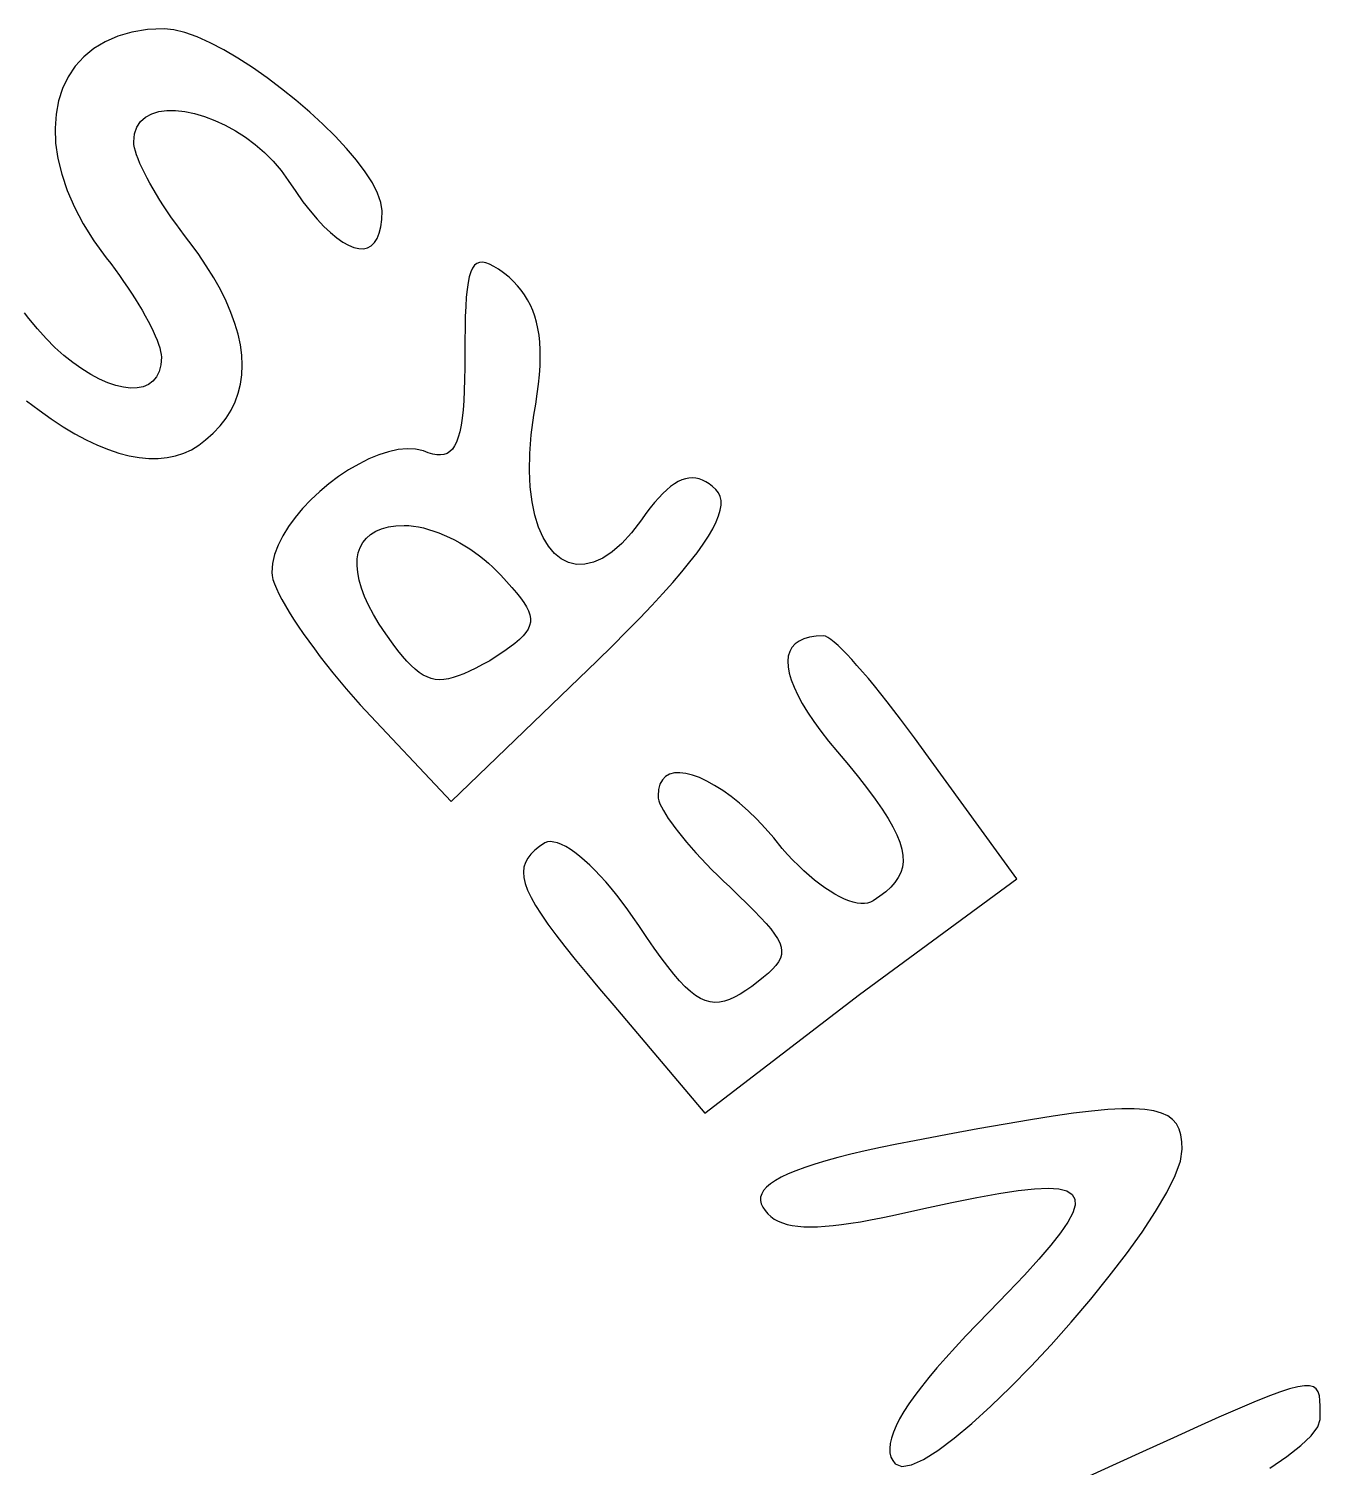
# Model space of a CAD drawing. Header units: metres. Extents: x -108.8 to -17.6, y -35.7 to 35.8.
# Drawn here: x -79.56 to -72.95, y 8.77 to 16.12 of the extents above; entities that cross this region are included whole.
import ezdxf

# ---------------------------------------------------------------- set-up
doc = ezdxf.new("R2010")
doc.units = ezdxf.units.M

msp = doc.modelspace()

# ---------------------------------------------------------------- linework, layer by layer
for p, q in [((-78.9492, 16.1201), (-79.0282, 16.1073)), ((-78.8637, 16.1244), (-78.9492, 16.1201)), ((-78.8136, 16.1196), (-78.8637, 16.1244)), ((-78.757, 16.1056), (-78.8136, 16.1196)), ((-79.1654, 16.0582), (-79.2235, 16.0228)), ((-79.1003, 16.0865), (-79.1654, 16.0582)), ((-79.0282, 16.1073), (-79.1003, 16.0865)), ((-78.695, 16.0832), (-78.757, 16.1056)), ((-78.6285, 16.0533), (-78.695, 16.0832)), ((-78.5585, 16.0166), (-78.6285, 16.0533)), ((-79.2744, 15.9808), (-79.3179, 15.9326)), ((-79.2235, 16.0228), (-79.2744, 15.9808)), ((-78.486, 15.9739), (-78.5585, 16.0166)), ((-78.4118, 15.9261), (-78.486, 15.9739)), ((-79.3179, 15.9326), (-79.354, 15.8788)), ((-78.3371, 15.8738), (-78.4118, 15.9261)), ((-79.3826, 15.8197), (-79.4034, 15.7558)), ((-79.354, 15.8788), (-79.3826, 15.8197)), ((-78.2628, 15.818), (-78.3371, 15.8738)), ((-78.1898, 15.7593), (-78.2628, 15.818)), ((-79.4034, 15.7558), (-79.4164, 15.6875)), ((-78.1192, 15.6986), (-78.1898, 15.7593)), ((-79.4164, 15.6875), (-79.4214, 15.6154)), ((-78.9838, 15.6505), (-78.9584, 15.673)), ((-78.9584, 15.673), (-78.9272, 15.6896)), ((-78.9272, 15.6896), (-78.8909, 15.7006)), ((-78.8909, 15.7006), (-78.8502, 15.7059)), ((-78.8502, 15.7059), (-78.8057, 15.706)), ((-78.8057, 15.706), (-78.7583, 15.7008)), ((-78.7583, 15.7008), (-78.7084, 15.6905)), ((-78.7084, 15.6905), (-78.6569, 15.6754)), ((-78.6569, 15.6754), (-78.6044, 15.6556)), ((-78.0519, 15.6367), (-78.1192, 15.6986)), ((-79.4214, 15.6154), (-79.4184, 15.5399)), ((-79.0148, 15.5871), (-79.0029, 15.6219)), ((-79.0029, 15.6219), (-78.9838, 15.6505)), ((-78.6044, 15.6556), (-78.5515, 15.6313)), ((-78.5515, 15.6313), (-78.4989, 15.6026)), ((-78.4989, 15.6026), (-78.4474, 15.5697)), ((-77.9888, 15.5744), (-78.0519, 15.6367)), ((-79.4184, 15.5399), (-79.4071, 15.4613)), ((-79.0189, 15.5459), (-79.0148, 15.5871)), ((-79.0179, 15.5321), (-79.0189, 15.5459)), ((-79.0152, 15.5164), (-79.0179, 15.5321)), ((-78.4474, 15.5697), (-78.3975, 15.5328)), ((-78.3975, 15.5328), (-78.3501, 15.492)), ((-77.931, 15.5125), (-77.9888, 15.5744)), ((-79.4071, 15.4613), (-79.3875, 15.3803)), ((-79.0106, 15.4988), (-79.0152, 15.5164)), ((-79.0044, 15.4795), (-79.0106, 15.4988)), ((-78.9966, 15.4586), (-79.0044, 15.4795)), ((-78.9873, 15.4362), (-78.9966, 15.4586)), ((-78.3501, 15.492), (-78.3056, 15.4476)), ((-78.3056, 15.4476), (-78.265, 15.3996)), ((-77.8794, 15.4517), (-77.931, 15.5125)), ((-77.835, 15.3929), (-77.8794, 15.4517)), ((-79.3875, 15.3803), (-79.3595, 15.2972)), ((-78.9764, 15.4124), (-78.9873, 15.4362)), ((-78.9642, 15.3874), (-78.9764, 15.4124)), ((-78.9507, 15.3613), (-78.9642, 15.3874)), ((-78.265, 15.3996), (-78.2287, 15.3483)), ((-77.7988, 15.3369), (-77.835, 15.3929)), ((-78.936, 15.3342), (-78.9507, 15.3613)), ((-78.9201, 15.3063), (-78.936, 15.3342)), ((-78.9031, 15.2776), (-78.9201, 15.3063)), ((-78.2287, 15.3483), (-78.1908, 15.2915)), ((-77.7717, 15.2843), (-77.7988, 15.3369)), ((-79.3595, 15.2972), (-79.3228, 15.2125)), ((-78.885, 15.2484), (-78.9031, 15.2776)), ((-78.8661, 15.2187), (-78.885, 15.2484)), ((-78.1908, 15.2915), (-78.1535, 15.2396)), ((-78.1535, 15.2396), (-78.1169, 15.1926)), ((-77.7547, 15.2361), (-77.7717, 15.2843)), ((-77.7489, 15.1931), (-77.7547, 15.2361)), ((-79.3228, 15.2125), (-79.2774, 15.1266)), ((-78.8462, 15.1887), (-78.8661, 15.2187)), ((-78.8256, 15.1584), (-78.8462, 15.1887)), ((-78.8043, 15.1281), (-78.8256, 15.1584)), ((-78.1169, 15.1926), (-78.0812, 15.1507)), ((-77.7505, 15.1494), (-77.7489, 15.1931)), ((-79.2774, 15.1266), (-79.2232, 15.04)), ((-78.7823, 15.0978), (-78.8043, 15.1281)), ((-78.7597, 15.0677), (-78.7823, 15.0978)), ((-78.0812, 15.1507), (-78.0465, 15.1137)), ((-78.0465, 15.1137), (-78.013, 15.0819)), ((-78.013, 15.0819), (-77.9808, 15.0551)), ((-77.7744, 15.0521), (-77.7635, 15.0789)), ((-77.7635, 15.0789), (-77.7555, 15.1113)), ((-77.7555, 15.1113), (-77.7505, 15.1494)), ((-79.2232, 15.04), (-79.16, 14.9532)), ((-78.7367, 15.0379), (-78.7597, 15.0677)), ((-78.6901, 14.9748), (-78.7367, 15.0379)), ((-77.9808, 15.0551), (-77.95, 15.0336)), ((-77.95, 15.0336), (-77.9209, 15.0172)), ((-77.9209, 15.0172), (-77.8935, 15.0061)), ((-77.8935, 15.0061), (-77.868, 15.0003)), ((-77.8234, 15.0047), (-77.8045, 15.015)), ((-77.8045, 15.015), (-77.7881, 15.0308)), ((-77.7881, 15.0308), (-77.7744, 15.0521)), ((-79.16, 14.9532), (-79.1369, 14.9234)), ((-78.6478, 14.9127), (-78.6901, 14.9748)), ((-77.868, 15.0003), (-77.8446, 14.9998)), ((-77.8446, 14.9998), (-77.8234, 15.0047)), ((-79.1369, 14.9234), (-79.1144, 14.8933)), ((-79.1144, 14.8933), (-79.0924, 14.863)), ((-79.0924, 14.863), (-79.071, 14.8326)), ((-78.6098, 14.8515), (-78.6478, 14.9127)), ((-77.2955, 14.8809), (-77.303, 14.8565)), ((-77.2867, 14.9003), (-77.2955, 14.8809)), ((-77.2765, 14.9148), (-77.2867, 14.9003)), ((-77.2646, 14.9247), (-77.2765, 14.9148)), ((-77.251, 14.9299), (-77.2646, 14.9247)), ((-77.2357, 14.9309), (-77.251, 14.9299)), ((-77.2184, 14.9276), (-77.2357, 14.9309)), ((-77.1991, 14.9204), (-77.2184, 14.9276)), ((-77.1777, 14.9092), (-77.1991, 14.9204)), ((-77.1541, 14.8944), (-77.1777, 14.9092)), ((-77.1281, 14.8761), (-77.1541, 14.8944)), ((-77.0998, 14.8544), (-77.1281, 14.8761)), ((-79.071, 14.8326), (-79.0504, 14.8024)), ((-79.0504, 14.8024), (-79.0306, 14.7724)), ((-78.5761, 14.7913), (-78.6098, 14.8515)), ((-78.5468, 14.7323), (-78.5761, 14.7913)), ((-77.3141, 14.7918), (-77.3181, 14.7513)), ((-77.3091, 14.8268), (-77.3141, 14.7918)), ((-77.303, 14.8565), (-77.3091, 14.8268)), ((-77.0773, 14.8329), (-77.0998, 14.8544)), ((-77.0566, 14.8107), (-77.0773, 14.8329)), ((-77.0375, 14.7876), (-77.0566, 14.8107)), ((-77.0202, 14.7634), (-77.0375, 14.7876)), ((-79.0306, 14.7724), (-79.0116, 14.7427)), ((-79.0116, 14.7427), (-78.9936, 14.7134)), ((-78.9936, 14.7134), (-78.9766, 14.6848)), ((-78.5219, 14.6744), (-78.5468, 14.7323)), ((-77.3181, 14.7513), (-77.321, 14.705)), ((-77.0045, 14.7382), (-77.0202, 14.7634)), ((-76.9905, 14.7118), (-77.0045, 14.7382)), ((-76.9783, 14.6841), (-76.9905, 14.7118)), ((-79.5551, 14.6428), (-79.5785, 14.6721)), ((-79.512, 14.5897), (-79.5551, 14.6428)), ((-78.9766, 14.6848), (-78.9607, 14.6569)), ((-78.9607, 14.6569), (-78.9459, 14.6298)), ((-78.5014, 14.6178), (-78.5219, 14.6744)), ((-77.3232, 14.6528), (-77.3246, 14.5946)), ((-77.321, 14.705), (-77.3232, 14.6528)), ((-76.9677, 14.6548), (-76.9783, 14.6841)), ((-76.9588, 14.6241), (-76.9677, 14.6548)), ((-79.4676, 14.5405), (-79.512, 14.5897)), ((-78.9459, 14.6298), (-78.9324, 14.6037)), ((-78.9324, 14.6037), (-78.9202, 14.5787)), ((-78.9202, 14.5787), (-78.9094, 14.5549)), ((-78.4854, 14.5624), (-78.5014, 14.6178)), ((-77.3246, 14.5946), (-77.3253, 14.5302)), ((-76.9516, 14.5916), (-76.9588, 14.6241)), ((-76.9461, 14.5574), (-76.9516, 14.5916)), ((-79.4222, 14.4953), (-79.4676, 14.5405)), ((-79.3763, 14.4542), (-79.4222, 14.4953)), ((-78.9094, 14.5549), (-78.9, 14.5325)), ((-78.9, 14.5325), (-78.8922, 14.5116)), ((-78.8922, 14.5116), (-78.886, 14.4923)), ((-78.886, 14.4923), (-78.8815, 14.4747)), ((-78.4738, 14.5084), (-78.4854, 14.5624)), ((-78.4668, 14.4558), (-78.4738, 14.5084)), ((-77.3253, 14.5302), (-77.3255, 14.4593)), ((-76.9423, 14.5212), (-76.9461, 14.5574)), ((-76.9402, 14.483), (-76.9423, 14.5212)), ((-79.3302, 14.4174), (-79.3763, 14.4542)), ((-79.2843, 14.385), (-79.3302, 14.4174)), ((-78.8815, 14.4747), (-78.8787, 14.459)), ((-78.8778, 14.4452), (-78.8807, 14.4058)), ((-78.8787, 14.459), (-78.8778, 14.4452)), ((-78.4643, 14.4047), (-78.4668, 14.4558)), ((-77.3255, 14.4593), (-77.3259, 14.3922)), ((-76.941, 14.4), (-76.9397, 14.4426)), ((-76.9397, 14.4426), (-76.9402, 14.483)), ((-79.2391, 14.3569), (-79.2843, 14.385)), ((-79.1948, 14.3335), (-79.2391, 14.3569)), ((-78.9027, 14.3444), (-78.9211, 14.3222)), ((-78.8891, 14.3723), (-78.9027, 14.3444)), ((-78.8807, 14.4058), (-78.8891, 14.3723)), ((-78.4731, 14.3072), (-78.4664, 14.3551)), ((-78.4664, 14.3551), (-78.4643, 14.4047)), ((-77.3259, 14.3922), (-77.3269, 14.3304)), ((-76.9486, 14.3075), (-76.944, 14.355)), ((-76.944, 14.355), (-76.941, 14.4)), ((-79.1518, 14.3146), (-79.1948, 14.3335)), ((-79.1106, 14.3006), (-79.1518, 14.3146)), ((-79.0715, 14.2914), (-79.1106, 14.3006)), ((-79.0349, 14.2872), (-79.0715, 14.2914)), ((-79.0012, 14.288), (-79.0349, 14.2872)), ((-78.9707, 14.2941), (-79.0012, 14.288)), ((-78.9439, 14.3054), (-78.9707, 14.2941)), ((-78.9211, 14.3222), (-78.9439, 14.3054)), ((-78.4845, 14.2609), (-78.4731, 14.3072)), ((-77.3287, 14.2739), (-77.3313, 14.2224)), ((-77.3269, 14.3304), (-77.3287, 14.2739)), ((-76.955, 14.2574), (-76.9486, 14.3075)), ((-79.5668, 14.2223), (-79.5035, 14.1737)), ((-78.5213, 14.1736), (-78.5005, 14.2164)), ((-78.5005, 14.2164), (-78.4845, 14.2609)), ((-77.3313, 14.2224), (-77.3348, 14.1758)), ((-76.9728, 14.1489), (-76.963, 14.2046)), ((-76.963, 14.2046), (-76.955, 14.2574)), ((-79.5035, 14.1737), (-79.4413, 14.1293)), ((-79.4413, 14.1293), (-79.3802, 14.0894)), ((-78.577, 14.0938), (-78.5468, 14.1327)), ((-78.5468, 14.1327), (-78.5213, 14.1736)), ((-77.3393, 14.1339), (-77.3447, 14.0967)), ((-77.3348, 14.1758), (-77.3393, 14.1339)), ((-76.9865, 14.048), (-76.9728, 14.1489)), ((-79.3802, 14.0894), (-79.3204, 14.0537)), ((-79.3204, 14.0537), (-79.2619, 14.0224)), ((-78.652, 14.0219), (-78.6121, 14.0568)), ((-78.6121, 14.0568), (-78.577, 14.0938)), ((-77.3513, 14.064), (-77.359, 14.0356)), ((-77.3447, 14.0967), (-77.3513, 14.064)), ((-79.2619, 14.0224), (-79.2047, 13.9955)), ((-79.2047, 13.9955), (-79.149, 13.9729)), ((-78.7243, 13.9719), (-78.687, 13.9946)), ((-78.687, 13.9946), (-78.652, 14.0219)), ((-77.6207, 13.9766), (-77.6669, 13.9722)), ((-77.5772, 13.9745), (-77.6207, 13.9766)), ((-77.3781, 13.9911), (-77.3896, 13.9747)), ((-77.3679, 14.0113), (-77.3781, 13.9911)), ((-77.359, 14.0356), (-77.3679, 14.0113)), ((-76.9939, 13.9529), (-76.9865, 14.048)), ((-79.149, 13.9729), (-79.0947, 13.9548)), ((-79.0947, 13.9548), (-79.0421, 13.9412)), ((-79.0421, 13.9412), (-78.9911, 13.932)), ((-78.9911, 13.932), (-78.9419, 13.9273)), ((-78.9419, 13.9273), (-78.8944, 13.9271)), ((-78.8944, 13.9271), (-78.8489, 13.9315)), ((-78.8489, 13.9315), (-78.8053, 13.9404)), ((-78.8053, 13.9404), (-78.7637, 13.9538)), ((-78.7637, 13.9538), (-78.7243, 13.9719)), ((-77.8169, 13.9247), (-77.8686, 13.8988)), ((-77.7656, 13.9458), (-77.8169, 13.9247)), ((-77.7155, 13.9618), (-77.7656, 13.9458)), ((-77.6669, 13.9722), (-77.7155, 13.9618)), ((-77.5372, 13.9654), (-77.5772, 13.9745)), ((-77.5128, 13.9561), (-77.5372, 13.9654)), ((-77.4901, 13.9496), (-77.5128, 13.9561)), ((-77.4693, 13.9458), (-77.4901, 13.9496)), ((-77.4502, 13.945), (-77.4693, 13.9458)), ((-77.4327, 13.9474), (-77.4502, 13.945)), ((-77.4168, 13.953), (-77.4327, 13.9474)), ((-77.4025, 13.9621), (-77.4168, 13.953)), ((-77.3896, 13.9747), (-77.4025, 13.9621)), ((-76.9955, 13.864), (-76.9939, 13.9529)), ((-77.971, 13.835), (-78.0205, 13.7979)), ((-77.9201, 13.8688), (-77.971, 13.835)), ((-77.8686, 13.8988), (-77.9201, 13.8688)), ((-76.9914, 13.7815), (-76.9955, 13.864)), ((-78.0681, 13.7579), (-78.1133, 13.7155)), ((-78.0205, 13.7979), (-78.0681, 13.7579)), ((-76.982, 13.7059), (-76.9914, 13.7815)), ((-76.293, 13.7671), (-76.3133, 13.748)), ((-76.2732, 13.7835), (-76.293, 13.7671)), ((-76.2538, 13.7973), (-76.2732, 13.7835)), ((-76.2347, 13.8086), (-76.2538, 13.7973)), ((-76.2161, 13.8173), (-76.2347, 13.8086)), ((-76.1977, 13.8234), (-76.2161, 13.8173)), ((-76.1796, 13.827), (-76.1977, 13.8234)), ((-76.1618, 13.8282), (-76.1796, 13.827)), ((-76.1442, 13.8268), (-76.1618, 13.8282)), ((-76.1268, 13.823), (-76.1442, 13.8268)), ((-76.1095, 13.8168), (-76.1268, 13.823)), ((-76.0924, 13.8081), (-76.1095, 13.8168)), ((-76.0753, 13.7971), (-76.0924, 13.8081)), ((-76.0584, 13.7836), (-76.0753, 13.7971)), ((-76.0414, 13.7679), (-76.0584, 13.7836)), ((-76.0286, 13.7519), (-76.0414, 13.7679)), ((-78.1133, 13.7155), (-78.1553, 13.6712)), ((-76.9677, 13.6375), (-76.982, 13.7059)), ((-76.3553, 13.702), (-76.3771, 13.6749)), ((-76.334, 13.7263), (-76.3553, 13.702)), ((-76.3133, 13.748), (-76.334, 13.7263)), ((-76.0199, 13.7335), (-76.0286, 13.7519)), ((-76.0154, 13.7126), (-76.0199, 13.7335)), ((-76.0192, 13.6629), (-76.0151, 13.6891)), ((-76.0151, 13.6891), (-76.0154, 13.7126)), ((-78.1937, 13.6253), (-78.2278, 13.5785)), ((-78.1553, 13.6712), (-78.1937, 13.6253)), ((-76.9487, 13.5764), (-76.9677, 13.6375)), ((-76.4224, 13.6127), (-76.4731, 13.5467)), ((-76.3995, 13.6452), (-76.4224, 13.6127)), ((-76.3771, 13.6749), (-76.3995, 13.6452)), ((-76.0405, 13.6023), (-76.0276, 13.634)), ((-76.0276, 13.634), (-76.0192, 13.6629)), ((-78.2278, 13.5785), (-78.257, 13.531)), ((-77.8295, 13.5201), (-77.8075, 13.5392)), ((-77.8075, 13.5392), (-77.7814, 13.5552)), ((-77.7814, 13.5552), (-77.7511, 13.5678)), ((-77.7511, 13.5678), (-77.7168, 13.577)), ((-77.7168, 13.577), (-77.6784, 13.5826)), ((-77.6784, 13.5826), (-77.636, 13.5844)), ((-77.636, 13.5844), (-77.6123, 13.5836)), ((-77.6123, 13.5836), (-77.5879, 13.5811)), ((-77.5879, 13.5811), (-77.5628, 13.5771)), ((-77.5628, 13.5771), (-77.5372, 13.5716)), ((-77.5372, 13.5716), (-77.5112, 13.5646)), ((-77.5112, 13.5646), (-77.4849, 13.5562)), ((-77.4849, 13.5562), (-77.4583, 13.5466)), ((-77.4583, 13.5466), (-77.4317, 13.5357)), ((-77.4317, 13.5357), (-77.405, 13.5236)), ((-76.9254, 13.5233), (-76.9487, 13.5764)), ((-76.4731, 13.5467), (-76.5232, 13.4924)), ((-76.08, 13.5299), (-76.0579, 13.5676)), ((-76.0579, 13.5676), (-76.0405, 13.6023)), ((-78.2807, 13.4835), (-78.2984, 13.4362)), ((-78.257, 13.531), (-78.2807, 13.4835)), ((-77.8706, 13.4443), (-77.8611, 13.4724)), ((-77.8611, 13.4724), (-77.8474, 13.4977)), ((-77.8474, 13.4977), (-77.8295, 13.5201)), ((-77.405, 13.5236), (-77.3785, 13.5103)), ((-77.3785, 13.5103), (-77.3521, 13.4961)), ((-77.3521, 13.4961), (-77.3261, 13.4808)), ((-77.3261, 13.4808), (-77.3005, 13.4646)), ((-77.3005, 13.4646), (-77.2755, 13.4475)), ((-76.898, 13.4782), (-76.9254, 13.5233)), ((-76.8669, 13.4416), (-76.898, 13.4782)), ((-76.5232, 13.4924), (-76.5724, 13.4496)), ((-76.1382, 13.4453), (-76.1067, 13.4892)), ((-76.1067, 13.4892), (-76.08, 13.5299)), ((-78.3095, 13.3898), (-78.3133, 13.3445)), ((-78.2984, 13.4362), (-78.3095, 13.3898)), ((-77.8769, 13.3798), (-77.8759, 13.4133)), ((-77.8759, 13.4133), (-77.8706, 13.4443)), ((-77.2755, 13.4475), (-77.251, 13.4297)), ((-77.251, 13.4297), (-77.2273, 13.411)), ((-77.2273, 13.411), (-77.2045, 13.3917)), ((-77.2045, 13.3917), (-77.1826, 13.3718)), ((-76.8325, 13.4137), (-76.8669, 13.4416)), ((-76.795, 13.395), (-76.8325, 13.4137)), ((-76.7547, 13.3857), (-76.795, 13.395)), ((-76.6672, 13.3968), (-76.712, 13.3862)), ((-76.6206, 13.4178), (-76.6672, 13.3968)), ((-76.5724, 13.4496), (-76.6206, 13.4178)), ((-76.2158, 13.3475), (-76.1745, 13.3981)), ((-76.1745, 13.3981), (-76.1382, 13.4453)), ((-78.3133, 13.3445), (-78.3118, 13.3282)), ((-78.3118, 13.3282), (-78.3072, 13.3088)), ((-77.8737, 13.3436), (-77.8769, 13.3798)), ((-77.8663, 13.3051), (-77.8737, 13.3436)), ((-77.1826, 13.3718), (-77.1618, 13.3514)), ((-77.1618, 13.3514), (-77.1421, 13.3304)), ((-77.1421, 13.3304), (-77.1119, 13.2979)), ((-76.712, 13.3862), (-76.7547, 13.3857)), ((-76.262, 13.2935), (-76.2158, 13.3475)), ((-78.3072, 13.3088), (-78.2997, 13.2867)), ((-78.2997, 13.2867), (-78.2894, 13.2619)), ((-78.2894, 13.2619), (-78.2765, 13.2347)), ((-77.8545, 13.2643), (-77.8663, 13.3051)), ((-77.8384, 13.2213), (-77.8545, 13.2643)), ((-77.1119, 13.2979), (-77.085, 13.2679)), ((-77.085, 13.2679), (-77.0613, 13.2402)), ((-77.0613, 13.2402), (-77.041, 13.2145)), ((-76.3133, 13.2361), (-76.262, 13.2935)), ((-78.2765, 13.2347), (-78.2611, 13.2054)), ((-78.2611, 13.2054), (-78.2434, 13.1739)), ((-78.2434, 13.1739), (-78.2235, 13.1407)), ((-77.818, 13.1762), (-77.8384, 13.2213)), ((-77.7932, 13.1292), (-77.818, 13.1762)), ((-77.041, 13.2145), (-77.0239, 13.1906)), ((-77.0239, 13.1906), (-77.0103, 13.1684)), ((-77.0103, 13.1684), (-77.0001, 13.1475)), ((-76.4314, 13.1102), (-76.3697, 13.175)), ((-76.3697, 13.175), (-76.3133, 13.2361)), ((-78.2235, 13.1407), (-78.2014, 13.1058)), ((-78.2014, 13.1058), (-78.1775, 13.0694)), ((-77.764, 13.0804), (-77.7932, 13.1292)), ((-77.0001, 13.1475), (-76.9933, 13.1277)), ((-76.9933, 13.1277), (-76.9901, 13.1088)), ((-76.9901, 13.1088), (-76.9904, 13.0905)), ((-76.4983, 13.0417), (-76.4314, 13.1102)), ((-78.1775, 13.0694), (-78.1518, 13.0317)), ((-78.1518, 13.0317), (-78.1243, 12.993)), ((-77.7304, 13.0298), (-77.764, 13.0804)), ((-77.6924, 12.9777), (-77.7304, 13.0298)), ((-77.0281, 13.0195), (-77.0468, 13.001)), ((-77.0131, 13.0374), (-77.0281, 13.0195)), ((-77.0019, 13.0551), (-77.0131, 13.0374)), ((-76.9943, 13.0727), (-77.0019, 13.0551)), ((-76.9904, 13.0905), (-76.9943, 13.0727)), ((-76.5705, 12.9693), (-76.4983, 13.0417)), ((-75.4911, 13.02), (-75.5291, 13.0183)), ((-75.4813, 13.0179), (-75.4911, 13.02)), ((-78.1243, 12.993), (-78.0954, 12.9534)), ((-78.0954, 12.9534), (-78.0651, 12.9131)), ((-77.6677, 12.9455), (-77.6924, 12.9777)), ((-77.0958, 12.9617), (-77.1261, 12.9403)), ((-77.0694, 12.9818), (-77.0958, 12.9617)), ((-77.0468, 13.001), (-77.0694, 12.9818)), ((-76.6482, 12.893), (-76.5705, 12.9693)), ((-75.6528, 12.9613), (-75.6643, 12.9406)), ((-75.6368, 12.979), (-75.6528, 12.9613)), ((-75.6165, 12.9936), (-75.6368, 12.979)), ((-75.5918, 13.005), (-75.6165, 12.9936)), ((-75.5627, 13.0133), (-75.5918, 13.005)), ((-75.5291, 13.0183), (-75.5627, 13.0133)), ((-75.4688, 13.0117), (-75.4813, 13.0179)), ((-75.4539, 13.0017), (-75.4688, 13.0117)), ((-75.4367, 12.9879), (-75.4539, 13.0017)), ((-75.4172, 12.9706), (-75.4367, 12.9879)), ((-75.3957, 12.9499), (-75.4172, 12.9706)), ((-75.3723, 12.9259), (-75.3957, 12.9499)), ((-78.0651, 12.9131), (-78.0335, 12.8723)), ((-78.0335, 12.8723), (-78.0009, 12.8311)), ((-77.6443, 12.9166), (-77.6677, 12.9455)), ((-77.6219, 12.891), (-77.6443, 12.9166)), ((-77.6004, 12.8686), (-77.6219, 12.891)), ((-77.3961, 12.1733), (-76.6482, 12.893)), ((-77.2353, 12.8729), (-77.2695, 12.855)), ((-77.1985, 12.893), (-77.2353, 12.8729)), ((-77.1603, 12.9175), (-77.1985, 12.893)), ((-77.1261, 12.9403), (-77.1603, 12.9175)), ((-75.6715, 12.917), (-75.6743, 12.8905)), ((-75.6743, 12.8905), (-75.6728, 12.8612)), ((-75.6643, 12.9406), (-75.6715, 12.917)), ((-75.3471, 12.899), (-75.3723, 12.9259)), ((-75.3202, 12.8691), (-75.3471, 12.899)), ((-78.0009, 12.8311), (-77.9672, 12.7899)), ((-77.5795, 12.8493), (-77.6004, 12.8686)), ((-77.5591, 12.8331), (-77.5795, 12.8493)), ((-77.5388, 12.8199), (-77.5591, 12.8331)), ((-77.5186, 12.8097), (-77.5388, 12.8199)), ((-77.4981, 12.8023), (-77.5186, 12.8097)), ((-77.4772, 12.7977), (-77.4981, 12.8023)), ((-77.4099, 12.8003), (-77.4333, 12.7968)), ((-77.3852, 12.8064), (-77.4099, 12.8003)), ((-77.3591, 12.8149), (-77.3852, 12.8064)), ((-77.3312, 12.8259), (-77.3591, 12.8149)), ((-77.3014, 12.8393), (-77.3312, 12.8259)), ((-77.2695, 12.855), (-77.3014, 12.8393)), ((-75.6728, 12.8612), (-75.6669, 12.8292)), ((-75.6669, 12.8292), (-75.6567, 12.7944)), ((-75.2918, 12.8365), (-75.3202, 12.8691)), ((-75.262, 12.8014), (-75.2918, 12.8365)), ((-75.231, 12.764), (-75.262, 12.8014)), ((-77.9672, 12.7899), (-77.9327, 12.7487)), ((-77.9327, 12.7487), (-77.8975, 12.7077)), ((-77.4557, 12.7959), (-77.4772, 12.7977)), ((-77.4333, 12.7968), (-77.4557, 12.7959)), ((-75.6567, 12.7944), (-75.6422, 12.7571)), ((-75.6422, 12.7571), (-75.6234, 12.7171)), ((-75.1989, 12.7243), (-75.231, 12.764)), ((-77.8975, 12.7077), (-77.8618, 12.6672)), ((-77.8618, 12.6672), (-77.3961, 12.1733)), ((-75.6234, 12.7171), (-75.6003, 12.6747)), ((-75.6003, 12.6747), (-75.5728, 12.6299)), ((-75.1658, 12.6826), (-75.1989, 12.7243)), ((-75.1319, 12.639), (-75.1658, 12.6826)), ((-75.5728, 12.6299), (-75.5412, 12.5826)), ((-75.5412, 12.5826), (-75.5052, 12.5331)), ((-75.0974, 12.5937), (-75.1319, 12.639)), ((-75.0622, 12.5469), (-75.0974, 12.5937)), ((-75.5052, 12.5331), (-75.465, 12.4813)), ((-75.0267, 12.4988), (-75.0622, 12.5469)), ((-75.465, 12.4813), (-75.4205, 12.4273)), ((-74.9908, 12.4494), (-75.0267, 12.4988)), ((-74.9549, 12.3991), (-74.9908, 12.4494)), ((-75.4205, 12.4273), (-75.364, 12.3599)), ((-75.364, 12.3599), (-75.3129, 12.297)), ((-74.5033, 11.7782), (-74.9549, 12.3991)), ((-76.3154, 12.2843), (-76.3276, 12.2622)), ((-76.2988, 12.301), (-76.3154, 12.2843)), ((-76.2782, 12.3125), (-76.2988, 12.301)), ((-76.254, 12.3188), (-76.2782, 12.3125)), ((-76.2263, 12.3201), (-76.254, 12.3188)), ((-76.1955, 12.3165), (-76.2263, 12.3201)), ((-76.162, 12.3081), (-76.1955, 12.3165)), ((-76.1261, 12.295), (-76.162, 12.3081)), ((-76.0881, 12.2774), (-76.1261, 12.295)), ((-75.3129, 12.297), (-75.2672, 12.2385)), ((-76.3352, 12.2347), (-76.3378, 12.2015)), ((-76.3276, 12.2622), (-76.3352, 12.2347)), ((-76.0482, 12.2554), (-76.0881, 12.2774)), ((-76.0069, 12.229), (-76.0482, 12.2554)), ((-75.9644, 12.1985), (-76.0069, 12.229)), ((-75.2672, 12.2385), (-75.2267, 12.1842)), ((-76.3378, 12.2015), (-76.3366, 12.19)), ((-76.3366, 12.19), (-76.3332, 12.1767)), ((-76.3332, 12.1767), (-76.3276, 12.1617)), ((-76.3276, 12.1617), (-76.3199, 12.145)), ((-76.3199, 12.145), (-76.3102, 12.1268)), ((-75.9211, 12.1638), (-75.9644, 12.1985)), ((-75.8772, 12.1252), (-75.9211, 12.1638)), ((-75.2267, 12.1842), (-75.1915, 12.1336)), ((-76.3102, 12.1268), (-76.2985, 12.1072)), ((-76.2985, 12.1072), (-76.285, 12.0862)), ((-76.285, 12.0862), (-76.2696, 12.0641)), ((-76.2696, 12.0641), (-76.2525, 12.0407)), ((-75.8331, 12.0828), (-75.8772, 12.1252)), ((-75.7891, 12.0366), (-75.8331, 12.0828)), ((-75.1915, 12.1336), (-75.1613, 12.0867)), ((-75.1613, 12.0867), (-75.1363, 12.0431)), ((-76.2525, 12.0407), (-76.2337, 12.0163)), ((-76.2337, 12.0163), (-76.2133, 11.991)), ((-76.2133, 11.991), (-76.1915, 11.9648)), ((-75.7456, 11.9868), (-75.7891, 12.0366)), ((-75.1363, 12.0431), (-75.1162, 12.0026)), ((-75.1162, 12.0026), (-75.101, 11.965)), ((-76.9682, 11.9235), (-76.9883, 11.9038)), ((-76.9441, 11.9427), (-76.9682, 11.9235)), ((-76.9163, 11.9617), (-76.9441, 11.9427)), ((-76.9027, 11.9663), (-76.9163, 11.9617)), ((-76.8873, 11.9677), (-76.9027, 11.9663)), ((-76.8702, 11.9659), (-76.8873, 11.9677)), ((-76.8515, 11.961), (-76.8702, 11.9659)), ((-76.8314, 11.9531), (-76.8515, 11.961)), ((-76.81, 11.9422), (-76.8314, 11.9531)), ((-76.7874, 11.9286), (-76.81, 11.9422)), ((-76.7637, 11.9122), (-76.7874, 11.9286)), ((-76.1915, 11.9648), (-76.1682, 11.9379)), ((-76.1682, 11.9379), (-76.1435, 11.9102)), ((-75.7028, 11.9334), (-75.7456, 11.9868)), ((-75.6752, 11.9024), (-75.7028, 11.9334)), ((-75.101, 11.965), (-75.0907, 11.9299)), ((-75.0907, 11.9299), (-75.0851, 11.8972)), ((-77.016, 11.8613), (-77.0233, 11.8378)), ((-77.0043, 11.8832), (-77.016, 11.8613)), ((-76.9883, 11.9038), (-77.0043, 11.8832)), ((-76.739, 11.8932), (-76.7637, 11.9122)), ((-76.7135, 11.8717), (-76.739, 11.8932)), ((-76.6872, 11.8477), (-76.7135, 11.8717)), ((-76.6603, 11.8214), (-76.6872, 11.8477)), ((-76.1435, 11.9102), (-76.1175, 11.8821)), ((-76.1175, 11.8821), (-76.0903, 11.8534)), ((-76.0903, 11.8534), (-76.062, 11.8244)), ((-75.6474, 11.873), (-75.6752, 11.9024)), ((-75.6197, 11.8451), (-75.6474, 11.873)), ((-75.592, 11.8188), (-75.6197, 11.8451)), ((-75.0843, 11.8665), (-75.088, 11.8376)), ((-75.0851, 11.8972), (-75.0843, 11.8665)), ((-77.0233, 11.8378), (-77.0259, 11.8123)), ((-77.0259, 11.8123), (-77.0238, 11.7844)), ((-77.0238, 11.7844), (-77.0167, 11.7538)), ((-76.6329, 11.7929), (-76.6603, 11.8214)), ((-76.6051, 11.7622), (-76.6329, 11.7929)), ((-76.062, 11.8244), (-76.0326, 11.795)), ((-76.0326, 11.795), (-76.0022, 11.7655)), ((-75.5645, 11.7943), (-75.592, 11.8188)), ((-75.5373, 11.7715), (-75.5645, 11.7943)), ((-75.5104, 11.7505), (-75.5373, 11.7715)), ((-75.3077, 11.1855), (-74.5033, 11.7782)), ((-75.109, 11.7844), (-75.1261, 11.7595)), ((-75.0963, 11.8104), (-75.109, 11.7844)), ((-75.088, 11.8376), (-75.0963, 11.8104)), ((-77.0167, 11.7538), (-77.0045, 11.72)), ((-77.0045, 11.72), (-76.987, 11.6827)), ((-76.577, 11.7295), (-76.6051, 11.7622)), ((-76.5488, 11.6948), (-76.577, 11.7295)), ((-76.0022, 11.7655), (-75.9709, 11.7359)), ((-75.9709, 11.7359), (-75.9245, 11.6914)), ((-75.484, 11.7314), (-75.5104, 11.7505)), ((-75.4581, 11.7141), (-75.484, 11.7314)), ((-75.4329, 11.6988), (-75.4581, 11.7141)), ((-75.4084, 11.6856), (-75.4329, 11.6988)), ((-75.1733, 11.7118), (-75.2031, 11.6885)), ((-75.1476, 11.7354), (-75.1733, 11.7118)), ((-75.1261, 11.7595), (-75.1476, 11.7354)), ((-76.987, 11.6827), (-76.9641, 11.6416)), ((-76.9641, 11.6416), (-76.9355, 11.5963)), ((-76.5205, 11.6582), (-76.5488, 11.6948)), ((-76.4923, 11.6199), (-76.5205, 11.6582)), ((-75.9245, 11.6914), (-75.8828, 11.6508)), ((-75.8828, 11.6508), (-75.8456, 11.6138)), ((-75.3848, 11.6743), (-75.4084, 11.6856)), ((-75.362, 11.6653), (-75.3848, 11.6743)), ((-75.3403, 11.6583), (-75.362, 11.6653)), ((-75.3198, 11.6536), (-75.3403, 11.6583)), ((-75.3004, 11.6512), (-75.3198, 11.6536)), ((-75.2824, 11.6511), (-75.3004, 11.6512)), ((-75.2658, 11.6534), (-75.2824, 11.6511)), ((-75.2506, 11.6581), (-75.2658, 11.6534)), ((-75.2371, 11.6653), (-75.2506, 11.6581)), ((-75.2031, 11.6885), (-75.2371, 11.6653)), ((-76.9355, 11.5963), (-76.9011, 11.5463)), ((-76.4643, 11.5799), (-76.4923, 11.6199)), ((-76.4366, 11.5383), (-76.4643, 11.5799)), ((-75.8456, 11.6138), (-75.8128, 11.5801)), ((-75.8128, 11.5801), (-75.7846, 11.5493)), ((-75.7846, 11.5493), (-75.7607, 11.5213)), ((-76.9011, 11.5463), (-76.8608, 11.4914)), ((-76.8608, 11.4914), (-76.8143, 11.4311)), ((-76.3957, 11.4777), (-76.4366, 11.5383)), ((-76.3575, 11.4226), (-76.3957, 11.4777)), ((-75.7607, 11.5213), (-75.7412, 11.4955)), ((-75.7412, 11.4955), (-75.7259, 11.4717)), ((-76.8143, 11.4311), (-76.7615, 11.3651)), ((-76.3218, 11.3729), (-76.3575, 11.4226)), ((-75.7259, 11.4717), (-75.7149, 11.4496)), ((-75.7149, 11.4496), (-75.7081, 11.429)), ((-75.7081, 11.429), (-75.7054, 11.4093)), ((-75.7054, 11.4093), (-75.7067, 11.3904)), ((-76.7615, 11.3651), (-76.7022, 11.293)), ((-76.2883, 11.3286), (-76.3218, 11.3729)), ((-76.2569, 11.2894), (-76.2883, 11.3286)), ((-75.7347, 11.335), (-75.7519, 11.3159)), ((-75.7215, 11.3536), (-75.7347, 11.335)), ((-75.7121, 11.372), (-75.7215, 11.3536)), ((-75.7067, 11.3904), (-75.7121, 11.372)), ((-76.7022, 11.293), (-76.6363, 11.2145)), ((-76.2271, 11.2552), (-76.2569, 11.2894)), ((-76.1989, 11.226), (-76.2271, 11.2552)), ((-75.7975, 11.2749), (-75.8259, 11.2523)), ((-75.7728, 11.296), (-75.7975, 11.2749)), ((-75.7519, 11.3159), (-75.7728, 11.296)), ((-76.6363, 11.2145), (-76.5635, 11.1291)), ((-76.1719, 11.2015), (-76.1989, 11.226)), ((-76.146, 11.1816), (-76.1719, 11.2015)), ((-76.1208, 11.1661), (-76.146, 11.1816)), ((-76.0979, 10.5788), (-75.3077, 11.1855)), ((-75.918, 11.1874), (-75.9458, 11.172)), ((-75.8888, 11.2061), (-75.918, 11.1874)), ((-75.858, 11.2279), (-75.8888, 11.2061)), ((-75.8259, 11.2523), (-75.858, 11.2279)), ((-76.5635, 11.1291), (-76.0979, 10.5788)), ((-76.0962, 11.1551), (-76.1208, 11.1661)), ((-76.0718, 11.1482), (-76.0962, 11.1551)), ((-76.0475, 11.1454), (-76.0718, 11.1482)), ((-76.023, 11.1465), (-76.0475, 11.1454)), ((-75.998, 11.1514), (-76.023, 11.1465)), ((-75.9724, 11.1599), (-75.998, 11.1514)), ((-75.9458, 11.172), (-75.9724, 11.1599)), ((-74.0377, 10.5975), (-74.1202, 10.5899)), ((-73.9651, 10.6014), (-74.0377, 10.5975)), ((-73.9018, 10.6017), (-73.9651, 10.6014)), ((-73.8474, 10.5983), (-73.9018, 10.6017)), ((-73.8011, 10.5911), (-73.8474, 10.5983)), ((-74.5615, 10.5239), (-74.7025, 10.4986)), ((-74.4333, 10.5457), (-74.5615, 10.5239)), ((-74.3175, 10.564), (-74.4333, 10.5457)), ((-74.2133, 10.5788), (-74.3175, 10.564)), ((-74.1202, 10.5899), (-74.2133, 10.5788)), ((-73.7625, 10.5801), (-73.8011, 10.5911)), ((-73.731, 10.5654), (-73.7625, 10.5801)), ((-73.7058, 10.5468), (-73.731, 10.5654)), ((-73.6866, 10.5244), (-73.7058, 10.5468)), ((-73.6726, 10.498), (-73.6866, 10.5244)), ((-74.857, 10.4698), (-75.0254, 10.4377)), ((-74.7025, 10.4986), (-74.857, 10.4698)), ((-73.6634, 10.4678), (-73.6726, 10.498)), ((-73.6582, 10.4335), (-73.6634, 10.4678)), ((-75.2785, 10.3869), (-75.3513, 10.3699)), ((-75.2, 10.4038), (-75.2785, 10.3869)), ((-75.1156, 10.4207), (-75.2, 10.4038)), ((-75.0254, 10.4377), (-75.1156, 10.4207)), ((-73.6661, 10.3347), (-73.6567, 10.3953)), ((-73.6567, 10.3953), (-73.6582, 10.4335)), ((-75.5872, 10.3022), (-75.6326, 10.2853)), ((-75.5364, 10.3191), (-75.5872, 10.3022)), ((-75.4802, 10.3361), (-75.5364, 10.3191)), ((-75.4186, 10.353), (-75.4802, 10.3361)), ((-75.3513, 10.3699), (-75.4186, 10.353)), ((-73.6932, 10.26), (-73.6661, 10.3347)), ((-75.7377, 10.2345), (-75.7625, 10.2175)), ((-75.7078, 10.2514), (-75.7377, 10.2345)), ((-75.6728, 10.2683), (-75.7078, 10.2514)), ((-75.6326, 10.2853), (-75.6728, 10.2683)), ((-73.7361, 10.1732), (-73.6932, 10.26)), ((-75.8075, 10.1667), (-75.813, 10.1498)), ((-75.7974, 10.1837), (-75.8075, 10.1667)), ((-75.7824, 10.2006), (-75.7974, 10.1837)), ((-75.7625, 10.2175), (-75.7824, 10.2006)), ((-74.707, 10.1489), (-74.5939, 10.1692)), ((-74.5939, 10.1692), (-74.4956, 10.1839)), ((-74.4956, 10.1839), (-74.412, 10.1927)), ((-74.412, 10.1927), (-74.3428, 10.1954)), ((-74.3428, 10.1954), (-74.2878, 10.1917)), ((-74.2878, 10.1917), (-74.2467, 10.1814)), ((-74.2467, 10.1814), (-74.2193, 10.1642)), ((-74.2193, 10.1642), (-74.2054, 10.14)), ((-73.793, 10.0763), (-73.7361, 10.1732)), ((-75.813, 10.1498), (-75.8137, 10.1329)), ((-75.8137, 10.1329), (-75.8099, 10.1159)), ((-75.8099, 10.1159), (-75.8015, 10.099)), ((-75.8015, 10.099), (-75.79, 10.0809)), ((-75.79, 10.0809), (-75.7765, 10.0647)), ((-75.1383, 10.0567), (-74.979, 10.0924)), ((-74.979, 10.0924), (-74.8353, 10.1232)), ((-74.8353, 10.1232), (-74.707, 10.1489)), ((-74.2046, 10.1085), (-74.2168, 10.0693)), ((-74.2054, 10.14), (-74.2046, 10.1085)), ((-75.7765, 10.0647), (-75.761, 10.0503)), ((-75.761, 10.0503), (-75.7434, 10.0377)), ((-75.7434, 10.0377), (-75.7237, 10.0269)), ((-75.7237, 10.0269), (-75.7018, 10.0178)), ((-75.7018, 10.0178), (-75.6778, 10.0105)), ((-75.6778, 10.0105), (-75.6514, 10.0048)), ((-75.6514, 10.0048), (-75.6227, 10.0008)), ((-75.4836, 10.0007), (-75.4425, 10.0045)), ((-75.4425, 10.0045), (-75.3987, 10.0097)), ((-75.3987, 10.0097), (-75.3522, 10.0164)), ((-75.3522, 10.0164), (-75.303, 10.0244)), ((-75.303, 10.0244), (-75.251, 10.0338)), ((-75.251, 10.0338), (-75.1961, 10.0446)), ((-75.1961, 10.0446), (-75.1383, 10.0567)), ((-74.2417, 10.0224), (-74.2791, 9.96736)), ((-74.2168, 10.0693), (-74.2417, 10.0224)), ((-73.8622, 9.97133), (-73.793, 10.0763)), ((-75.6227, 10.0008), (-75.5916, 9.99844)), ((-75.5916, 9.99844), (-75.5581, 9.99765)), ((-75.5581, 9.99765), (-75.5221, 9.99841)), ((-75.5221, 9.99841), (-75.4836, 10.0007)), ((-74.2791, 9.96736), (-74.3287, 9.90404)), ((-73.9417, 9.86028), (-73.8622, 9.97133)), ((-74.3287, 9.90404), (-74.3903, 9.83215)), ((-74.0297, 9.74513), (-73.9417, 9.86028)), ((-74.3903, 9.83215), (-74.4636, 9.75148)), ((-74.4636, 9.75148), (-74.5484, 9.66176)), ((-74.1245, 9.6279), (-74.0297, 9.74513)), ((-74.5484, 9.66176), (-74.6444, 9.56277)), ((-74.6444, 9.56277), (-74.7059, 9.50053)), ((-74.2242, 9.51059), (-74.1245, 9.6279)), ((-74.7059, 9.50053), (-74.7634, 9.44083)), ((-74.3269, 9.3952), (-74.2242, 9.51059)), ((-74.7634, 9.44083), (-74.8169, 9.38365)), ((-74.8169, 9.38365), (-74.8664, 9.32898)), ((-74.431, 9.28372), (-74.3269, 9.3952)), ((-74.9119, 9.27679), (-74.9534, 9.22711)), ((-74.8664, 9.32898), (-74.9119, 9.27679)), ((-74.5345, 9.17816), (-74.431, 9.28372)), ((-74.9534, 9.22711), (-74.991, 9.1799)), ((-75.0246, 9.13515), (-75.0544, 9.09285)), ((-74.991, 9.1799), (-75.0246, 9.13515)), ((-74.6356, 9.08051), (-74.5345, 9.17816)), ((-73.2191, 9.13005), (-73.2906, 9.10124)), ((-73.1584, 9.15265), (-73.2191, 9.13005)), ((-73.1075, 9.16924), (-73.1584, 9.15265)), ((-73.0658, 9.18001), (-73.1075, 9.16924)), ((-73.0321, 9.18517), (-73.0658, 9.18001)), ((-73.0057, 9.18494), (-73.0321, 9.18517)), ((-72.9858, 9.17947), (-73.0057, 9.18494)), ((-72.9713, 9.16902), (-72.9858, 9.17947)), ((-72.9615, 9.15376), (-72.9713, 9.16902)), ((-72.9554, 9.13391), (-72.9615, 9.15376)), ((-72.9522, 9.10963), (-72.9554, 9.13391)), ((-75.0801, 9.05301), (-75.102, 9.01559)), ((-75.0544, 9.09285), (-75.0801, 9.05301)), ((-74.7325, 8.99278), (-74.6356, 9.08051)), ((-73.3738, 9.06601), (-73.4695, 9.02417)), ((-73.2906, 9.10124), (-73.3738, 9.06601)), ((-72.951, 9.08118), (-72.9522, 9.10963)), ((-72.9511, 9.01244), (-72.9509, 9.04871)), ((-72.9509, 9.04871), (-72.951, 9.08118)), ((-75.1199, 8.98061), (-75.134, 8.94803)), ((-75.102, 9.01559), (-75.1199, 8.98061)), ((-74.8235, 8.91696), (-74.7325, 8.99278)), ((-73.5786, 8.97552), (-73.7021, 8.91986)), ((-73.4695, 9.02417), (-73.5786, 8.97552)), ((-72.9967, 8.93004), (-72.9629, 8.97473)), ((-72.9629, 8.97473), (-72.9511, 9.01244)), ((-75.1441, 8.91785), (-75.1505, 8.89006)), ((-75.134, 8.94803), (-75.1441, 8.91785)), ((-74.9066, 8.85507), (-74.8235, 8.91696)), ((-73.7021, 8.91986), (-73.8407, 8.85696)), ((-73.0504, 8.87946), (-72.9967, 8.93004)), ((-75.1505, 8.89006), (-75.1529, 8.86467)), ((-75.1529, 8.86467), (-75.1515, 8.84163)), ((-75.1515, 8.84163), (-75.1462, 8.82095)), ((-74.98, 8.80908), (-74.9066, 8.85507)), ((-73.8407, 8.85696), (-73.9953, 8.78665)), ((-73.1216, 8.82402), (-73.0504, 8.87946)), ((-75.1462, 8.82095), (-75.1371, 8.80264)), ((-75.1371, 8.80264), (-75.1242, 8.78665)), ((-75.1242, 8.78665), (-75.0907, 8.77289)), ((-75.0907, 8.77289), (-75.042, 8.78102)), ((-75.042, 8.78102), (-74.98, 8.80908)), ((-73.9953, 8.78665), (-74.1327, 8.72385)), ((-73.208, 8.76483), (-73.1216, 8.82402))]:
    msp.add_line(p, q)

doc.saveas('drawing.dxf')
